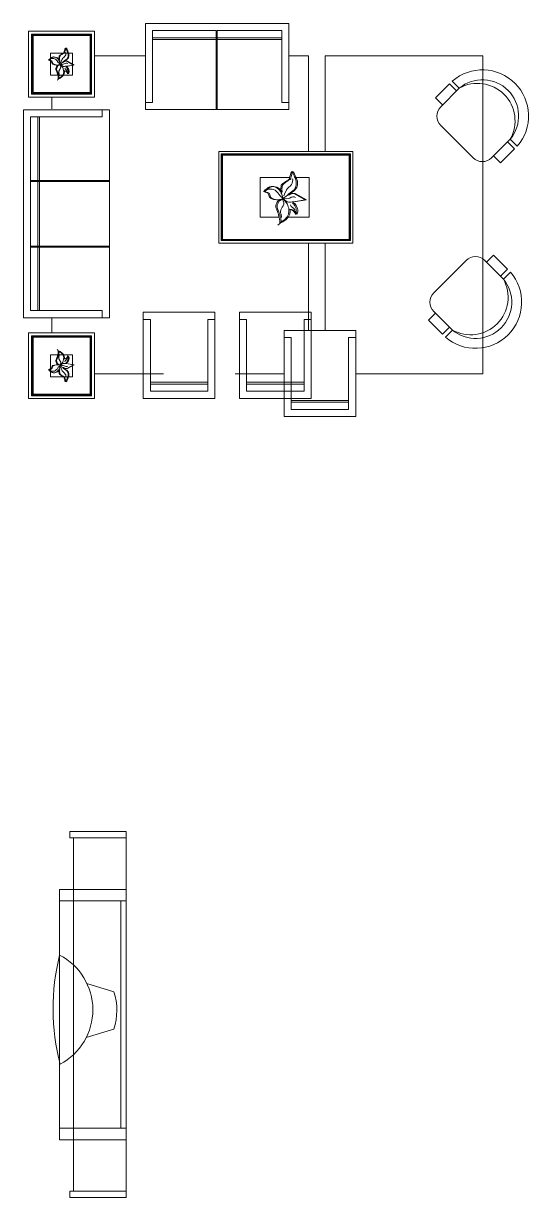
# Model space of a CAD drawing. Header units: millimetres. Extents: x 183967 to 694302, y -13937 to 57963.
# Drawn here: x 366795 to 370731, y 11529 to 20672 of the extents above; entities that cross this region are included whole.
import ezdxf

# ---------------------------------------------------------------- set-up
doc = ezdxf.new("R2010")
doc.units = ezdxf.units.MM
doc.header["$MEASUREMENT"] = 0
doc.linetypes.add('DASHED2', pattern=[0.375, 0.25, -0.125])
doc.layers.add('FURNITURE', color=253, linetype='Continuous', lineweight=5)

# ---------------------------------------------------------------- blocks, each defined once
blk = doc.blocks.new('A$C675C4609')
at = {"layer": 'FURNITURE'}
for p, q in [((-0.44, 0), (0, 0)), ((-0.44, -0.05), (-0.44, 0)), ((0, -2.85), (0, 0)), ((-0.44, -0.05), (0, -0.05)), ((-0.41, -0.45), (-0.41, -0.05)), ((-0.5196, -0.45), (0, -0.45)), ((-0.5196, -0.54), (-0.5196, -0.45)), ((-0.5196, -0.54), (0, -0.54)), ((-0.0416, -2.31), (-0.0416, -0.54)), ((-0.3066, -1.1824), (-0.096, -1.2474)), ((-0.0963, -1.5379), (-0.3118, -1.6048)), ((-0.5196, -2.31), (0, -2.31)), ((-0.5196, -2.4), (-0.5196, -2.31)), ((-0.5196, -2.4), (0, -2.4)), ((-0.41, -2.8), (-0.41, -2.4)), ((-0.44, -2.8), (0, -2.8)), ((-0.44, -2.85), (-0.44, -2.8)), ((-0.44, -2.85), (0, -2.85))]:
    blk.add_line(p, q, dxfattribs=at)
at = {"layer": 'FURNITURE', "linetype": 'DASHED2', "ltscale": 300}
for p, q in [((-0.41, -0.45), (-0.41, -2.4)), ((-0.5196, -2.31), (-0.5196, -0.54))]:
    blk.add_line(p, q, dxfattribs=at)
at = {"layer": 'FURNITURE'}
for centre, radius, start, end in [((1.1558, -1.3813), 1.7262, 165.95757, 194.4647), ((-0.7401, -1.3882), 0.4799, 297.88618, 62.53609), ((-0.5427, -1.3922), 0.4696, 341.92474, 17.96227)]:
    blk.add_arc(centre, radius, start, end, dxfattribs=at)
blk = doc.blocks.new('guest sofa 01')
at = {"layer": 'FURNITURE', "color": 251, "true_color": 0x636466}
for p, q in [((366795.3, 18380.2), (366795.3, 20000.3)), ((367465.7, 20000.3), (366795.3, 20000.3)), ((367409.9, 19944.5), (366851.2, 19944.5)), ((366851.2, 19944.5), (366851.2, 19449.2)), ((366907.1, 19944.5), (366907.1, 19449.2)), ((366920.6, 19944.5), (366920.6, 19449.2)), ((367409.9, 19944.5), (367409.9, 20000.3)), ((367465.7, 19449.2), (367465.7, 20000.3)), ((367465.7, 19449.2), (366851.2, 19449.2)), ((366851.2, 19441.7), (366851.2, 19449.2)), ((367465.7, 19441.7), (366851.2, 19441.7)), ((366851.2, 18938.9), (366851.2, 19441.7)), ((366907.1, 18938.9), (366907.1, 19441.7)), ((366920.6, 18938.9), (366920.6, 19441.7)), ((367465.7, 19441.7), (367465.7, 19449.2)), ((367465.7, 18938.9), (367465.7, 19441.7)), ((367465.7, 18938.9), (366851.2, 18938.9)), ((366851.2, 18931.3), (366851.2, 18938.9)), ((366851.2, 18436.1), (366851.2, 18931.3)), ((367465.7, 18931.3), (366851.2, 18931.3)), ((366907.1, 18436.1), (366907.1, 18931.3)), ((366920.6, 18436.1), (366920.6, 18931.3)), ((367465.7, 18931.3), (367465.7, 18938.9)), ((367465.7, 18931.3), (367465.7, 18380.2)), ((366999.7, 18380.2), (366795.3, 18380.2)), ((367409.9, 18436.1), (366851.2, 18436.1)), ((367465.7, 18380.2), (366999.8, 18380.2)), ((367409.9, 18436.1), (367409.9, 18380.2)), ((367728.9, 17752.6), (367728.9, 18423)), ((367728.9, 18423), (368287.5, 18423)), ((368287.5, 18423), (368287.5, 17752.6)), ((368478.9, 17752.6), (368478.9, 18423)), ((368478.9, 18423), (369037.5, 18423)), ((369037.5, 18423), (369037.5, 17752.6)), ((367728.9, 18367.2), (367784.7, 18367.2)), ((367784.7, 17808.5), (367784.7, 18367.2)), ((368231.7, 18367.2), (368231.7, 17808.5)), ((368231.7, 18367.2), (368287.5, 18367.2)), ((368478.9, 18367.2), (368534.7, 18367.2)), ((368534.7, 17808.5), (368534.7, 18367.2)), ((368981.7, 18367.2), (368981.7, 17808.5)), ((368981.7, 18367.2), (369037.5, 18367.2)), ((368231.7, 17877.9), (367784.7, 17877.9)), ((368231.7, 17864.4), (367784.7, 17864.4)), ((368981.7, 17877.9), (368534.7, 17877.9)), ((368981.7, 17864.4), (368534.7, 17864.4)), ((368287.5, 17752.6), (367728.9, 17752.6)), ((368231.7, 17808.5), (367784.7, 17808.5)), ((369037.5, 17752.6), (368478.9, 17752.6)), ((368981.7, 17808.5), (368534.7, 17808.5))]:
    blk.add_line(p, q, dxfattribs=at)

msp = doc.modelspace()

# ---------------------------------------------------------------- linework, layer by layer
at = {"layer": 'FURNITURE', "color": 251, "true_color": 0x636466}
for p, q in [((367746.3, 20001.7), (367746.3, 20672.1)), ((367746.3, 20672.1), (368863.6, 20672.1)), ((368863.6, 20672.1), (368863.6, 20001.7)), ((367802.1, 20057.6), (367802.1, 20616.3)), ((367802.1, 20616.3), (368297.4, 20616.3)), ((368297.4, 20001.7), (368297.4, 20616.3)), ((368304.9, 20001.7), (368304.9, 20616.3)), ((368304.9, 20616.3), (368807.7, 20616.3)), ((368807.7, 20616.3), (368807.7, 20057.6)), ((367121.5, 20480.9), (367118.2, 20473.1)), ((367802.1, 20560.4), (368297.4, 20560.4)), ((367802.1, 20546.9), (368297.4, 20546.9)), ((368304.9, 20560.4), (368807.7, 20560.4)), ((368304.9, 20546.9), (368807.7, 20546.9)), ((366997.6, 20395), (366992, 20388.3)), ((367005.4, 20400.6), (366997.6, 20395)), ((367011, 20398.4), (367004.3, 20393.9)), ((367004.3, 20393.9), (367004.3, 20392.8)), ((367012.1, 20406.2), (367005.4, 20400.6)), ((367031.1, 20398.4), (367011, 20398.4)), ((367018.8, 20409.5), (367012.1, 20406.2)), ((367026.6, 20411.7), (367018.8, 20409.5)), ((367033.3, 20410.6), (367026.6, 20411.7)), ((367037.8, 20397.2), (367031.1, 20398.4)), ((367041.2, 20409.5), (367033.3, 20410.6)), ((367044.5, 20393.9), (367037.8, 20397.2)), ((367047.9, 20407.3), (367041.2, 20409.5)), ((367051.2, 20388.3), (367044.5, 20393.9)), ((367054.6, 20403.9), (367047.9, 20407.3)), ((367061.3, 20398.4), (367054.6, 20403.9)), ((367072.4, 20385), (367061.3, 20398.4)), ((367071.3, 20402.8), (367070.2, 20396.1)), ((367070.2, 20396.1), (367071.3, 20389.4)), ((367072.4, 20410.6), (367071.3, 20402.8)), ((367071.3, 20389.4), (367072.4, 20381.6)), ((367073.5, 20417.3), (367072.4, 20410.6)), ((367079.1, 20424), (367073.5, 20417.3)), ((367099.2, 20437.4), (367079.1, 20424)), ((367088, 20374.9), (367098.1, 20395)), ((367098.1, 20395), (367102.6, 20401.7)), ((367105.9, 20440.7), (367099.2, 20437.4)), ((367102.6, 20401.7), (367109.2, 20408.4)), ((367112.6, 20446.3), (367105.9, 20440.7)), ((367108.1, 20377.2), (367128.2, 20390.5)), ((367109.2, 20408.4), (367115.9, 20414)), ((367117.1, 20466.4), (367112.6, 20453)), ((367112.6, 20453), (367112.6, 20446.3)), ((367115.9, 20414), (367121.5, 20420.7)), ((367118.2, 20473.1), (367117.1, 20466.4)), ((367127.1, 20475.3), (367121.5, 20479.8)), ((367121.5, 20420.7), (367124.9, 20427.4)), ((367124.9, 20427.4), (367126, 20434)), ((367127.1, 20441.9), (367126, 20446.3)), ((367126, 20434), (367127.1, 20441.9)), ((367133.8, 20461.9), (367127.1, 20475.3)), ((367128.2, 20390.5), (367134.9, 20397.2)), ((367136, 20455.2), (367133.8, 20461.9)), ((367134.9, 20397.2), (367140.5, 20405)), ((367139.4, 20448.5), (367136, 20455.2)), ((367143.8, 20435.2), (367139.4, 20448.5)), ((367140.5, 20405), (367143.8, 20418.4)), ((367143.8, 20418.4), (367143.8, 20435.2)), ((366992, 20388.3), (366990.9, 20387.2)), ((366990.9, 20387.2), (366997.6, 20383.8)), ((366997.6, 20383.8), (367004.3, 20382.7)), ((367004.3, 20382.7), (367011, 20380.5)), ((367011, 20380.5), (367014.4, 20373.8)), ((367014.4, 20373.8), (367018.8, 20360.4)), ((367018.8, 20360.4), (367025.5, 20354.8)), ((367025.5, 20354.8), (367037.1, 20350.7)), ((367037.1, 20350.7), (367052.3, 20348.2)), ((367050.1, 20328.1), (367047.9, 20321.4)), ((367047.9, 20321.4), (367047.9, 20314.7)), ((367047.9, 20314.7), (367052.3, 20301.3)), ((367053.4, 20334.8), (367050.1, 20328.1)), ((367057.9, 20381.6), (367051.2, 20388.3)), ((367052.3, 20348.2), (367065.7, 20350.4)), ((367052.3, 20301.3), (367055.7, 20294.6)), ((367057.9, 20342.6), (367053.4, 20334.8)), ((367066.8, 20368.2), (367057.9, 20381.6)), ((367064.6, 20347), (367057.9, 20342.6)), ((367071.3, 20350.4), (367064.6, 20347)), ((367065.7, 20350.4), (367072.4, 20350.4)), ((367073.5, 20362.7), (367066.8, 20368.2)), ((367071.3, 20301.3), (367070.2, 20294.6)), ((367078, 20314.7), (367071.3, 20301.3)), ((367079.1, 20364.9), (367072.4, 20385)), ((367072.4, 20381.6), (367073.5, 20377.2)), ((367072.4, 20350.4), (367080.2, 20354.8)), ((367080.2, 20356), (367073.5, 20362.7)), ((367082.5, 20321.4), (367078, 20314.7)), ((367081.3, 20357.1), (367079.1, 20364.9)), ((367080.2, 20354.8), (367083.6, 20357.1)), ((367080.2, 20354.8), (367081.3, 20348.2)), ((367081.3, 20348.2), (367085.8, 20334.8)), ((367084.7, 20358.2), (367082.5, 20357.1)), ((367082.5, 20357.1), (367085.8, 20350.4)), ((367082.5, 20356), (367088, 20349.3)), ((367085.8, 20328.1), (367082.5, 20321.4)), ((367111.5, 20376), (367084.7, 20358.2)), ((367084.7, 20367.1), (367088, 20374.9)), ((367085.8, 20356), (367099.2, 20353.7)), ((367085.8, 20350.4), (367097, 20337)), ((367085.8, 20334.8), (367085.8, 20328.1)), ((367088, 20349.3), (367094.7, 20343.7)), ((367094.7, 20343.7), (367101.4, 20339.2)), ((367097, 20337), (367102.6, 20329.2)), ((367099.2, 20353.7), (367105.9, 20354.8)), ((367101.4, 20339.2), (367108.1, 20338.1)), ((367102.6, 20370.5), (367108.1, 20377.2)), ((367102.6, 20329.2), (367104.8, 20322.5)), ((367104.8, 20322.5), (367105.9, 20315.8)), ((367105.9, 20354.8), (367113.7, 20357.1)), ((367105.9, 20315.8), (367108.1, 20309.1)), ((367108.1, 20338.1), (367115.9, 20338.1)), ((367108.1, 20309.1), (367108.1, 20302.4)), ((367108.1, 20302.4), (367109.2, 20295.7)), ((367118.2, 20378.3), (367111.5, 20376)), ((367112.6, 20303.5), (367111.5, 20303.5)), ((367119.3, 20302.4), (367112.6, 20303.5)), ((367113.7, 20357.1), (367120.4, 20360.4)), ((367115.9, 20338.1), (367123.8, 20339.2)), ((367117.1, 20324.7), (367119.3, 20318)), ((367132.7, 20378.3), (367118.2, 20378.3)), ((367119.3, 20318), (367126, 20313.6)), ((367126, 20300.2), (367119.3, 20302.4)), ((367120.4, 20360.4), (367127.1, 20362.7)), ((367123.8, 20339.2), (367130.5, 20339.2)), ((367126, 20333.7), (367132.7, 20329.2)), ((367126, 20313.6), (367132.7, 20308)), ((367132.7, 20293.5), (367126, 20300.2)), ((367127.1, 20362.7), (367133.8, 20362.7)), ((367130.5, 20339.2), (367185.1, 20348.3)), ((367185.1, 20348.3), (367132.7, 20378.3)), ((367132.7, 20329.2), (367137.2, 20321.4)), ((367132.7, 20308), (367137.2, 20302.4)), ((367133.8, 20362.7), (367140.5, 20359.3)), ((367137.2, 20321.4), (367140.5, 20314.7)), ((367140.5, 20314.7), (367142.7, 20308)), ((367142.7, 20308), (367143.8, 20301.3)), ((367143.8, 20301.3), (367143.8, 20293.5)), ((367055.7, 20294.6), (367056.8, 20287.9)), ((367056.8, 20287.9), (367060.1, 20281.2)), ((367063.5, 20234.4), (367057.9, 20229.9)), ((367060.1, 20281.2), (367062.4, 20267.8)), ((367062.4, 20267.8), (367064.6, 20261.1)), ((367066.8, 20241.1), (367063.5, 20234.4)), ((367064.6, 20261.1), (367066.8, 20247.8)), ((367066.8, 20238.8), (367065.7, 20237.7)), ((367066.8, 20247.8), (367066.8, 20241.1)), ((367073.5, 20244.4), (367066.8, 20238.8)), ((367070.2, 20294.6), (367070.2, 20287.9)), ((367070.2, 20287.9), (367072.4, 20281.2)), ((367072.4, 20281.2), (367074.6, 20267.8)), ((367074.6, 20245.5), (367073.5, 20244.4)), ((367074.6, 20267.8), (367074.6, 20265.6)), ((367081.3, 20251.1), (367074.6, 20245.5)), ((367088, 20255.6), (367081.3, 20251.1)), ((367101.4, 20269), (367088, 20255.6)), ((367103.7, 20275.6), (367101.4, 20269)), ((367107, 20282.3), (367103.7, 20275.6)), ((367109.2, 20295.7), (367107, 20282.3)), ((367138.3, 20286.8), (367132.7, 20293.5)), ((367139.4, 20280.1), (367138.3, 20286.8)), ((367142.7, 20286.8), (367139.4, 20280.1)), ((367143.8, 20293.5), (367142.7, 20286.8)), ((370191.7, 20168.6), (370137.1, 20223.2)), ((367802.1, 20057.6), (367746.3, 20057.6)), ((368863.6, 20057.6), (368807.7, 20057.6)), ((368304.9, 20001.7), (367746.3, 20001.7)), ((368481.4, 20001.7), (368297.4, 20001.7)), ((368863.6, 20001.7), (368481.4, 20001.7)), ((370643.6, 19716.6), (370589.1, 19771.2)), ((368877.1, 19494.9), (368869.6, 19472.6)), ((368878.9, 19506), (368877.1, 19494.9)), ((368884.5, 19519), (368878.9, 19506)), ((368893.8, 19509.7), (368884.5, 19517.2)), ((368905, 19487.4), (368893.8, 19509.7)), ((368908.7, 19476.3), (368905, 19487.4)), ((368914.3, 19465.1), (368908.7, 19476.3)), ((368691, 19385.2), (368678, 19375.9)), ((368702.2, 19394.5), (368691, 19385.2)), ((368713.3, 19400.1), (368702.2, 19394.5)), ((368726.4, 19403.8), (368713.3, 19400.1)), ((368737.5, 19401.9), (368726.4, 19403.8)), ((368750.6, 19400.1), (368737.5, 19401.9)), ((368761.7, 19396.3), (368750.6, 19400.1)), ((368772.9, 19390.8), (368761.7, 19396.3)), ((368784, 19381.5), (368772.9, 19390.8)), ((368800.8, 19388.9), (368798.9, 19377.7)), ((368802.6, 19401.9), (368800.8, 19388.9)), ((368804.5, 19413.1), (368802.6, 19401.9)), ((368813.8, 19424.2), (368804.5, 19413.1)), ((368847.3, 19446.5), (368813.8, 19424.2)), ((368845.4, 19375.9), (368852.9, 19387)), ((368858.5, 19452.1), (368847.3, 19446.5)), ((368852.9, 19387), (368864, 19398.2)), ((368869.6, 19461.4), (368858.5, 19452.1)), ((368864, 19398.2), (368875.2, 19407.5)), ((368869.6, 19472.6), (368869.6, 19461.4)), ((368875.2, 19407.5), (368884.5, 19418.6)), ((368884.5, 19418.6), (368890.1, 19429.8)), ((368890.1, 19429.8), (368891.9, 19441)), ((368893.8, 19454), (368891.9, 19461.4)), ((368891.9, 19441), (368893.8, 19454)), ((368906.8, 19379.6), (368916.1, 19392.6)), ((368921.7, 19442.8), (368914.3, 19465.1)), ((368916.1, 19392.6), (368921.7, 19414.9)), ((368921.7, 19414.9), (368921.7, 19442.8)), ((368668.7, 19364.7), (368666.8, 19362.9)), ((368666.8, 19362.9), (368678, 19357.3)), ((368678, 19375.9), (368668.7, 19364.7)), ((368678, 19357.3), (368689.2, 19355.4)), ((368700.3, 19381.5), (368689.2, 19374)), ((368689.2, 19374), (368689.2, 19372.2)), ((368689.2, 19355.4), (368700.3, 19351.7)), ((368733.8, 19381.5), (368700.3, 19381.5)), ((368700.3, 19351.7), (368705.9, 19340.6)), ((368705.9, 19340.6), (368713.3, 19318.3)), ((368713.3, 19318.3), (368724.5, 19309)), ((368724.5, 19309), (368743.8, 19302)), ((368745, 19379.6), (368733.8, 19381.5)), ((368743.8, 19302), (368769.2, 19297.8)), ((368756.1, 19374), (368745, 19379.6)), ((368767.3, 19364.7), (368756.1, 19374)), ((368778.5, 19353.6), (368767.3, 19364.7)), ((368769.2, 19297.8), (368791.5, 19301.5)), ((368793.3, 19331.3), (368778.5, 19353.6)), ((368789.6, 19295.9), (368778.5, 19288.5)), ((368802.6, 19359.2), (368784, 19381.5)), ((368800.8, 19301.5), (368789.6, 19295.9)), ((368791.5, 19301.5), (368802.6, 19301.5)), ((368804.5, 19322), (368793.3, 19331.3)), ((368798.9, 19377.7), (368800.8, 19366.6)), ((368800.8, 19366.6), (368802.6, 19353.6)), ((368813.8, 19325.7), (368802.6, 19359.2)), ((368802.6, 19353.6), (368804.5, 19346.1)), ((368802.6, 19301.5), (368815.7, 19309)), ((368815.7, 19310.8), (368804.5, 19322)), ((368817.5, 19312.7), (368813.8, 19325.7)), ((368815.7, 19309), (368821.2, 19312.7)), ((368815.7, 19309), (368817.5, 19297.8)), ((368817.5, 19297.8), (368825, 19275.5)), ((368823.1, 19314.5), (368819.4, 19312.7)), ((368819.4, 19312.7), (368825, 19301.5)), ((368819.4, 19310.8), (368828.7, 19299.7)), ((368867.8, 19344.3), (368823.1, 19314.5)), ((368823.1, 19329.4), (368828.7, 19342.4)), ((368825, 19310.8), (368847.3, 19307.1)), ((368825, 19301.5), (368843.6, 19279.2)), ((368828.7, 19342.4), (368845.4, 19375.9)), ((368828.7, 19299.7), (368839.8, 19290.4)), ((368847.3, 19307.1), (368858.5, 19309)), ((368852.9, 19335), (368862.2, 19346.1)), ((368858.5, 19309), (368871.5, 19312.7)), ((368862.2, 19346.1), (368895.7, 19368.5)), ((368878.9, 19348), (368867.8, 19344.3)), ((368871.5, 19312.7), (368882.6, 19318.3)), ((368903.1, 19348), (368878.9, 19348)), ((368882.6, 19318.3), (368893.8, 19322)), ((368893.8, 19322), (368905, 19322)), ((368895.7, 19368.5), (368906.8, 19379.6)), ((368899.4, 19282.9), (368990.5, 19298.1)), ((368990.5, 19298.1), (368903.1, 19348)), ((368905, 19322), (368916.1, 19316.4)), ((368765.4, 19264.3), (368761.7, 19253.2)), ((368761.7, 19253.2), (368761.7, 19242)), ((368761.7, 19242), (368769.2, 19219.7)), ((368771, 19275.5), (368765.4, 19264.3)), ((368769.2, 19219.7), (368774.7, 19208.6)), ((368778.5, 19288.5), (368771, 19275.5)), ((368774.7, 19208.6), (368776.6, 19197.4)), ((368800.8, 19219.7), (368798.9, 19208.6)), ((368798.9, 19208.6), (368798.9, 19197.4)), ((368811.9, 19242), (368800.8, 19219.7)), ((368819.4, 19253.2), (368811.9, 19242)), ((368825, 19264.3), (368819.4, 19253.2)), ((368825, 19275.5), (368825, 19264.3)), ((368839.8, 19290.4), (368851, 19282.9)), ((368843.6, 19279.2), (368852.9, 19266.2)), ((368851, 19282.9), (368862.2, 19281.1)), ((368852.9, 19266.2), (368856.6, 19255)), ((368856.6, 19255), (368858.5, 19243.9)), ((368858.5, 19243.9), (368862.2, 19232.7)), ((368864, 19210.4), (368860.3, 19188.1)), ((368862.2, 19281.1), (368875.2, 19281.1)), ((368862.2, 19232.7), (368862.2, 19221.6)), ((368862.2, 19221.6), (368864, 19210.4)), ((368869.6, 19223.4), (368867.8, 19223.4)), ((368880.8, 19221.6), (368869.6, 19223.4)), ((368875.2, 19281.1), (368888.2, 19282.9)), ((368877.1, 19258.8), (368880.8, 19247.6)), ((368880.8, 19247.6), (368891.9, 19240.2)), ((368891.9, 19217.9), (368880.8, 19221.6)), ((368888.2, 19282.9), (368899.4, 19282.9)), ((368891.9, 19273.6), (368903.1, 19266.2)), ((368891.9, 19240.2), (368903.1, 19230.9)), ((368903.1, 19206.7), (368891.9, 19217.9)), ((368903.1, 19266.2), (368910.5, 19253.2)), ((368903.1, 19230.9), (368910.5, 19221.6)), ((368912.4, 19195.6), (368903.1, 19206.7)), ((368910.5, 19253.2), (368916.1, 19242)), ((368916.1, 19242), (368919.8, 19230.9)), ((368919.8, 19230.9), (368921.7, 19219.7)), ((368921.7, 19206.7), (368919.8, 19195.6)), ((368921.7, 19219.7), (368921.7, 19206.7)), ((368776.6, 19197.4), (368782.2, 19186.3)), ((368782.2, 19186.3), (368785.9, 19163.9)), ((368785.9, 19163.9), (368789.6, 19152.8)), ((368793.3, 19119.3), (368787.8, 19108.2)), ((368789.6, 19152.8), (368793.3, 19130.5)), ((368793.3, 19115.6), (368791.5, 19113.8)), ((368793.3, 19130.5), (368793.3, 19119.3)), ((368804.5, 19124.9), (368793.3, 19115.6)), ((368798.9, 19197.4), (368802.6, 19186.3)), ((368802.6, 19186.3), (368806.4, 19163.9)), ((368806.4, 19126.8), (368804.5, 19124.9)), ((368806.4, 19163.9), (368806.4, 19160.2)), ((368817.5, 19136.1), (368806.4, 19126.8)), ((368828.7, 19143.5), (368817.5, 19136.1)), ((368851, 19165.8), (368828.7, 19143.5)), ((368854.7, 19177), (368851, 19165.8)), ((368860.3, 19188.1), (368854.7, 19177)), ((368914.3, 19184.4), (368912.4, 19195.6)), ((368919.8, 19195.6), (368914.3, 19184.4)), ((368787.8, 19108.2), (368778.5, 19100.7)), ((370590, 18736.4), (370535.4, 18681.8)), ((368826, 17610.9), (368826, 18281.3)), ((368826, 18281.3), (369384.6, 18281.3)), ((368826, 18225.5), (368881.9, 18225.5)), ((368881.9, 17666.8), (368881.9, 18225.5)), ((369328.8, 18225.5), (369328.8, 17666.8)), ((369328.8, 18225.5), (369384.6, 18225.5)), ((369384.6, 18281.3), (369384.6, 17610.9)), ((370138, 18284.5), (370083.4, 18229.9)), ((367063.5, 18128.6), (367057.9, 18133)), ((367066.8, 18121.9), (367063.5, 18128.6)), ((367064.6, 18101.8), (367066.8, 18115.2)), ((367066.8, 18124.1), (367065.7, 18125.2)), ((367073.5, 18118.5), (367066.8, 18124.1)), ((367066.8, 18115.2), (367066.8, 18121.9)), ((367074.6, 18117.4), (367073.5, 18118.5)), ((367081.3, 18111.8), (367074.6, 18117.4)), ((367088, 18107.4), (367081.3, 18111.8)), ((367101.4, 18094), (367088, 18107.4)), ((367025.5, 18008.1), (367037.1, 18012.2)), ((367037.1, 18012.2), (367052.3, 18014.8)), ((367047.9, 18048.2), (367052.3, 18061.6)), ((367047.9, 18041.6), (367047.9, 18048.2)), ((367050.1, 18034.9), (367047.9, 18041.6)), ((367053.4, 18028.2), (367050.1, 18034.9)), ((367052.3, 18061.6), (367055.7, 18068.3)), ((367052.3, 18014.8), (367065.7, 18012.6)), ((367057.9, 18020.4), (367053.4, 18028.2)), ((367055.7, 18068.3), (367056.8, 18075)), ((367056.8, 18075), (367060.1, 18081.7)), ((367064.6, 18015.9), (367057.9, 18020.4)), ((367060.1, 18081.7), (367062.4, 18095.1)), ((367062.4, 18095.1), (367064.6, 18101.8)), ((367071.3, 18012.6), (367064.6, 18015.9)), ((367065.7, 18012.6), (367072.4, 18012.6)), ((367070.2, 18075), (367072.4, 18081.7)), ((367070.2, 18068.3), (367070.2, 18075)), ((367071.3, 18061.6), (367070.2, 18068.3)), ((367078, 18048.2), (367071.3, 18061.6)), ((367072.4, 18081.7), (367074.6, 18095.1)), ((367072.4, 18012.6), (367080.2, 18008.1)), ((367074.6, 18095.1), (367074.6, 18097.3)), ((367082.5, 18041.6), (367078, 18048.2)), ((367080.2, 18008.1), (367081.3, 18014.8)), ((367081.3, 18014.8), (367085.8, 18028.2)), ((367085.8, 18034.9), (367082.5, 18041.6)), ((367082.5, 18007), (367088, 18013.7)), ((367082.5, 18005.9), (367085.8, 18012.6)), ((367085.8, 18028.2), (367085.8, 18034.9)), ((367085.8, 18012.6), (367097, 18025.9)), ((367088, 18013.7), (367094.7, 18019.2)), ((367094.7, 18019.2), (367101.4, 18023.7)), ((367097, 18025.9), (367102.6, 18033.7)), ((367103.7, 18087.3), (367101.4, 18094)), ((367101.4, 18023.7), (367108.1, 18024.8)), ((367102.6, 18033.7), (367104.8, 18040.4)), ((367107, 18080.6), (367103.7, 18087.3)), ((367104.8, 18040.4), (367105.9, 18047.1)), ((367105.9, 18047.1), (367108.1, 18053.8)), ((367109.2, 18067.2), (367107, 18080.6)), ((367108.1, 18060.5), (367109.2, 18067.2)), ((367108.1, 18053.8), (367108.1, 18060.5)), ((367108.1, 18024.8), (367115.9, 18024.8)), ((367112.6, 18059.4), (367111.5, 18059.4)), ((367119.3, 18060.5), (367112.6, 18059.4)), ((367115.9, 18024.8), (367123.8, 18023.7)), ((367117.1, 18038.2), (367119.3, 18044.9)), ((367126, 18062.7), (367119.3, 18060.5)), ((367119.3, 18044.9), (367126, 18049.4)), ((367123.8, 18023.7), (367130.5, 18023.7)), ((367132.7, 18069.4), (367126, 18062.7)), ((367126, 18049.4), (367132.7, 18054.9)), ((367126, 18029.3), (367132.7, 18033.7)), ((367130.5, 18023.7), (367185.1, 18014.6)), ((367138.3, 18076.1), (367132.7, 18069.4)), ((367132.7, 18054.9), (367137.2, 18060.5)), ((367132.7, 18033.7), (367137.2, 18041.6)), ((367185.1, 18014.6), (367132.7, 17984.7)), ((367137.2, 18041.6), (367140.5, 18048.2)), ((367139.4, 18082.8), (367138.3, 18076.1)), ((367142.7, 18076.1), (367139.4, 18082.8)), ((367140.5, 18048.2), (367142.7, 18054.9)), ((367143.8, 18069.4), (367142.7, 18076.1)), ((367142.7, 18054.9), (367143.8, 18061.6)), ((367143.8, 18061.6), (367143.8, 18069.4)), ((366990.9, 17975.7), (366997.6, 17979.1)), ((366992, 17974.6), (366990.9, 17975.7)), ((366997.6, 17967.9), (366992, 17974.6)), ((366997.6, 17979.1), (367004.3, 17980.2)), ((367005.4, 17962.4), (366997.6, 17967.9)), ((367004.3, 17980.2), (367011, 17982.4)), ((367004.3, 17969), (367004.3, 17970.2)), ((367011, 17964.6), (367004.3, 17969)), ((367012.1, 17956.8), (367005.4, 17962.4)), ((367011, 17982.4), (367014.4, 17989.1)), ((367031.1, 17964.6), (367011, 17964.6)), ((367018.8, 17953.4), (367012.1, 17956.8)), ((367014.4, 17989.1), (367018.8, 18002.5)), ((367018.8, 18002.5), (367025.5, 18008.1)), ((367026.6, 17951.2), (367018.8, 17953.4)), ((367033.3, 17952.3), (367026.6, 17951.2)), ((367037.8, 17965.7), (367031.1, 17964.6)), ((367041.2, 17953.4), (367033.3, 17952.3)), ((367044.5, 17969), (367037.8, 17965.7)), ((367047.9, 17955.7), (367041.2, 17953.4)), ((367051.2, 17974.6), (367044.5, 17969)), ((367054.6, 17959), (367047.9, 17955.7)), ((367057.9, 17981.3), (367051.2, 17974.6)), ((367061.3, 17964.6), (367054.6, 17959)), ((367066.8, 17994.7), (367057.9, 17981.3)), ((367072.4, 17978), (367061.3, 17964.6)), ((367073.5, 18000.3), (367066.8, 17994.7)), ((367070.2, 17966.8), (367071.3, 17973.5)), ((367071.3, 17960.1), (367070.2, 17966.8)), ((367071.3, 17973.5), (367072.4, 17981.3)), ((367072.4, 17952.3), (367071.3, 17960.1)), ((367079.1, 17998.1), (367072.4, 17978)), ((367072.4, 17981.3), (367073.5, 17985.8)), ((367073.5, 17945.6), (367072.4, 17952.3)), ((367080.2, 18007), (367073.5, 18000.3)), ((367079.1, 17938.9), (367073.5, 17945.6)), ((367081.3, 18005.9), (367079.1, 17998.1)), ((367099.2, 17925.5), (367079.1, 17938.9)), ((367080.2, 18008.1), (367083.6, 18005.9)), ((367084.7, 18004.7), (367082.5, 18005.9)), ((367111.5, 17986.9), (367084.7, 18004.7)), ((367084.7, 17995.8), (367088, 17988)), ((367085.8, 18007), (367099.2, 18009.2)), ((367088, 17988), (367098.1, 17967.9)), ((367098.1, 17967.9), (367102.6, 17961.2)), ((367099.2, 18009.2), (367105.9, 18008.1)), ((367105.9, 17922.2), (367099.2, 17925.5)), ((367102.6, 17992.5), (367108.1, 17985.8)), ((367102.6, 17961.2), (367109.2, 17954.5)), ((367105.9, 18008.1), (367113.7, 18005.9)), ((367112.6, 17916.6), (367105.9, 17922.2)), ((367108.1, 17985.8), (367128.2, 17972.4)), ((367109.2, 17954.5), (367115.9, 17949)), ((367118.2, 17984.7), (367111.5, 17986.9)), ((367113.7, 18005.9), (367120.4, 18002.5)), ((367115.9, 17949), (367121.5, 17942.3)), ((367132.7, 17984.7), (367118.2, 17984.7)), ((367120.4, 18002.5), (367127.1, 18000.3)), ((367121.5, 17942.3), (367124.9, 17935.6)), ((367124.9, 17935.6), (367126, 17928.9)), ((367126, 17928.9), (367127.1, 17921.1)), ((367127.1, 17921.1), (367126, 17916.6)), ((367127.1, 18000.3), (367133.8, 18000.3)), ((367128.2, 17972.4), (367134.9, 17965.7)), ((367133.8, 18000.3), (367140.5, 18003.6)), ((367134.9, 17965.7), (367140.5, 17957.9)), ((367143.8, 17927.8), (367139.4, 17914.4)), ((367140.5, 17957.9), (367143.8, 17944.5)), ((367143.8, 17944.5), (367143.8, 17927.8)), ((367112.6, 17909.9), (367112.6, 17916.6)), ((367117.1, 17896.5), (367112.6, 17909.9)), ((367118.2, 17889.9), (367117.1, 17896.5)), ((367121.5, 17882), (367118.2, 17889.9)), ((367127.1, 17887.6), (367121.5, 17883.2)), ((367133.8, 17901), (367127.1, 17887.6)), ((367136, 17907.7), (367133.8, 17901)), ((367139.4, 17914.4), (367136, 17907.7)), ((369328.8, 17736.2), (368881.9, 17736.2)), ((369328.8, 17722.7), (368881.9, 17722.7)), ((369328.8, 17666.8), (368881.9, 17666.8)), ((369384.6, 17610.9), (368826, 17610.9))]:
    msp.add_line(p, q, dxfattribs=at)
for points in [[(366835.8, 20099.5), (367348.8, 20099.5), (367348.8, 20612.5), (366835.8, 20612.5)], [(366858.6, 20122.3), (367326, 20122.3), (367326, 20589.7), (366858.6, 20589.7)], [(366864.3, 20128), (367320.3, 20128), (367320.3, 20584), (366864.3, 20584)], [(366870, 20133.7), (367314.6, 20133.7), (367314.6, 20578.3), (366870, 20578.3)], [(367006.8, 20270.5), (367177.8, 20270.5), (367177.8, 20441.5), (367006.8, 20441.5)], [(368317.6, 18962.4), (368317.6, 19674.9), (369362.6, 19674.9), (369362.6, 18962.4)], [(368336.6, 18981.4), (368336.6, 19655.9), (369343.6, 19655.9), (369343.6, 18981.4)], [(368341.4, 18986.2), (368341.4, 19651.2), (369338.9, 19651.2), (369338.9, 18986.2)], [(368346.1, 18990.9), (368346.1, 19646.4), (369334.1, 19646.4), (369334.1, 18990.9)], [(366835.8, 18263.5), (367348.8, 18263.5), (367348.8, 17750.5), (366835.8, 17750.5)], [(366858.6, 18240.7), (367326, 18240.7), (367326, 17773.3), (366858.6, 17773.3)], [(366864.3, 18235), (367320.3, 18235), (367320.3, 17779), (366864.3, 17779)], [(366870, 18229.3), (367314.6, 18229.3), (367314.6, 17784.7), (366870, 17784.7)], [(367006.8, 18092.5), (367177.8, 18092.5), (367177.8, 17921.5), (367006.8, 17921.5)]]:
    msp.add_lwpolyline(points, close=True, dxfattribs=at)
for points in [[(367114.5, 20303.7), (367122.3, 20303.1), (367130.4, 20301.1), (367139.2, 20293.7), (367144.3, 20287.7), (367146, 20280.4), (367149.3, 20287.1), (367150.4, 20293.8), (367150.3, 20301.6), (367149.2, 20308.3), (367148, 20311.7), (367145.2, 20318.4), (367143.5, 20321.7), (367139, 20329.5), (367124.9, 20338.8), (367143.3, 20340.7), (367191.4, 20349), (367138.7, 20378.7), (367124.1, 20378.6), (367108.5, 20370.7), (367124.1, 20384.2), (367134.1, 20391), (367146.3, 20405.6), (367149.6, 20419), (367149.5, 20435.8), (367144.9, 20449.2), (367140.4, 20459.2), (367135.8, 20469.3), (367132.5, 20476), (367125.4, 20481.6), (367123.5, 20473.7), (367123, 20470.3), (367122.4, 20467), (367118, 20453.5), (367118, 20453.5), (367118.1, 20446.8), (367114.7, 20444), (367104.7, 20437.8), (367094.7, 20431), (367084.7, 20424.2), (367079.1, 20417.5), (367076.4, 20399.6), (367078.2, 20385.1), (367066.9, 20398.4), (367060.2, 20404), (367053.4, 20407.3), (367038.9, 20410.5), (367032.2, 20411.6), (367017.6, 20405.9), (367007.1, 20397.5), (367003.2, 20394.7), (366996.5, 20386.8), (367010, 20382.4), (367016.7, 20380.2), (367024.6, 20360.1), (367031.4, 20354.6), (367050.6, 20349.3), (367058.3, 20348), (367069.5, 20349.2), (367075.1, 20350.4), (367078.4, 20350.4), (367063.9, 20342.5), (367055.1, 20324.5), (367054, 20314.5), (367056.3, 20307.8), (367062, 20291), (367066.5, 20281), (367068.9, 20267.6), (367071.1, 20260.9), (367073.5, 20247.5), (367075.1, 20243.5), (367081.3, 20245.3), (367094.7, 20255.5), (367108, 20269), (367113.5, 20282.4), (367115.7, 20295.8), (367114.5, 20302.5)], [(367348.8, 20419.2), (367746.3, 20419.2)], [(368863.6, 20419.2), (369016.4, 20419.2), (369016.4, 19674.9)], [(369146.4, 19674.9), (369146.4, 20419.2), (370375.5, 20419.2), (370375.5, 17943.7), (369384.6, 17943.7)], [(370169.9, 20146.8), (370115.3, 20201.4), (370006.5, 20092.6), (370061.1, 20038)], [(367016.4, 20007.5), (367016.4, 20099.5)], [(370567.3, 19749.4), (370621.9, 19694.9), (370513.1, 19586), (370458.5, 19640.6)], [(368872.8, 19223.6), (368885.9, 19222.8), (368899.3, 19219.3), (368913.9, 19207.1), (368922.5, 19197), (368925.2, 19184.8), (368930.8, 19196.1), (368932.6, 19207.2), (368932.5, 19220.3), (368930.6, 19231.5), (368928.7, 19237), (368923.9, 19248.2), (368921.1, 19253.8), (368913.5, 19266.8), (368890.1, 19282.2), (368920.9, 19285.4), (369000.9, 19299.3), (368913, 19348.8), (368888.8, 19348.6), (368862.8, 19335.4), (368888.7, 19357.9), (368905.5, 19369.2), (368925.8, 19393.6), (368931.3, 19416), (368931.1, 19443.9), (368923.5, 19466.2), (368915.9, 19482.9), (368908.4, 19499.7), (368902.7, 19510.8), (368890.9, 19520.2), (368887.8, 19507), (368886.9, 19501.4), (368886, 19495.8), (368878.7, 19473.4), (368878.7, 19473.4), (368878.8, 19462.2), (368873.2, 19457.5), (368856.5, 19447.2), (368839.8, 19435.9), (368823.1, 19424.6), (368813.8, 19413.4), (368809.3, 19383.5), (368812.3, 19359.3), (368793.5, 19381.6), (368782.2, 19390.8), (368771, 19396.3), (368746.7, 19401.8), (368735.5, 19403.6), (368711.4, 19394.1), (368693.7, 19380), (368687.2, 19375.3), (368676.1, 19362.2), (368698.5, 19354.9), (368709.8, 19351.2), (368723, 19317.8), (368734.3, 19308.5), (368766.4, 19299.6), (368779.1, 19297.6), (368797.8, 19299.5), (368807, 19301.5), (368812.6, 19301.5), (368788.5, 19288.3), (368773.7, 19258.4), (368772, 19241.7), (368775.8, 19230.5), (368785.3, 19202.6), (368792.8, 19185.9), (368796.7, 19163.5), (368800.5, 19152.4), (368804.4, 19130), (368807.1, 19123.4), (368817.5, 19126.4), (368839.7, 19143.3), (368862, 19165.8), (368871.1, 19188.2), (368874.7, 19210.6), (368872.8, 19221.8)], [(368869.4, 19471.8), (368640.6, 19471.8), (368640.6, 19163.1), (368786, 19163.1)], [(368847.8, 19163.1), (369020.6, 19163.1), (369020.6, 19471.8), (368910.2, 19471.8)], [(369016.4, 18962.4), (369016.4, 18281.3)], [(369146.4, 18281.3), (369146.4, 18962.4)], [(370513.6, 18703.6), (370568.2, 18758.2), (370459.4, 18867), (370404.8, 18812.4)], [(367016.4, 18263.5), (367016.4, 18380.2)], [(370116.3, 18306.2), (370061.7, 18251.7), (369952.8, 18360.5), (370007.4, 18415.1)], [(367114.5, 18059.3), (367122.3, 18059.8), (367130.4, 18061.9), (367139.2, 18069.2), (367144.3, 18075.2), (367146, 18082.6), (367149.3, 18075.8), (367150.4, 18069.1), (367150.3, 18061.3), (367149.2, 18054.6), (367148, 18051.2), (367145.2, 18044.6), (367143.5, 18041.2), (367139, 18033.4), (367124.9, 18024.2), (367143.3, 18022.2), (367191.4, 18013.9), (367138.7, 17984.2), (367124.1, 17984.3), (367108.5, 17992.2), (367124.1, 17978.7), (367134.1, 17971.9), (367146.3, 17957.3), (367149.6, 17943.9), (367149.5, 17927.1), (367144.9, 17913.7), (367140.4, 17903.7), (367135.8, 17893.7), (367132.5, 17887), (367125.4, 17881.3), (367123.5, 17889.3), (367123, 17892.6), (367122.4, 17896), (367118, 17909.4), (367118, 17909.4), (367118.1, 17916.1), (367114.7, 17919), (367104.7, 17925.2), (367094.7, 17931.9), (367084.7, 17938.7), (367079.1, 17945.5), (367076.4, 17963.4), (367078.2, 17977.9), (367066.9, 17964.5), (367060.2, 17959), (367053.4, 17955.7), (367038.9, 17952.4), (367032.2, 17951.3), (367017.6, 17957), (367007.1, 17965.5), (367003.2, 17968.3), (366996.5, 17976.2), (367010, 17980.5), (367016.7, 17982.7), (367024.6, 18002.8), (367031.4, 18008.4), (367050.6, 18013.7), (367058.3, 18014.9), (367069.5, 18013.8), (367075.1, 18012.6), (367078.4, 18012.5), (367063.9, 18020.5), (367055.1, 18038.4), (367054, 18048.5), (367056.3, 18055.2), (367062, 18071.9), (367066.5, 18081.9), (367068.9, 18095.3), (367071.1, 18102), (367073.5, 18115.4), (367075.1, 18119.4), (367081.3, 18117.6), (367094.7, 18107.5), (367108, 18094), (367113.5, 18080.5), (367115.7, 18067.1), (367114.5, 18060.4)], [(367886, 17943.7), (367348.8, 17943.7)], [(368826, 17943.7), (368444.6, 17943.7)]]:
    msp.add_lwpolyline(points, dxfattribs=at)
for points in [[(370191.7, 20168.6), (370046.6, 20023.5, 0.414214), (370046.6, 19878.4), (370298.9, 19626.1, 0.414214), (370444, 19626.1), (370589.1, 19771.2)], [(370589.1, 19771.2, 0.755929), (370191.7, 20168.6, 0.755929)], [(370138, 18284.5), (369992.9, 18429.6, -0.414214), (369992.9, 18574.7), (370245.2, 18826.9, -0.414214), (370390.3, 18826.9), (370535.4, 18681.8)], [(370535.4, 18681.8, -0.755929), (370138, 18284.5, -0.755929)]]:
    msp.add_lwpolyline(points, format="xyb", dxfattribs=at)
for centre, radius, start, end in [((370372.2, 19951.8), 359.1, 319.09604, 130.90396), ((370372.2, 19951.8), 282.1, 320.21591, 129.78409), ((370318.6, 18501.3), 359.1, 229.09604, 40.90396), ((370318.6, 18501.3), 282.1, 230.21591, 39.78409)]:
    msp.add_arc(centre, radius, start, end, dxfattribs=at)

# ---------------------------------------------------------------- block references
at = {"color": 252, "lineweight": 5, "true_color": 0x939598}
msp.add_blockref('guest sofa 01', (0, 0), dxfattribs=at)
at = {"layer": 'FURNITURE', "xscale": 1000, "yscale": 1000, "zscale": 1000}
msp.add_blockref('A$C675C4609', (367596.2, 14379.2), dxfattribs=at)

doc.saveas('drawing.dxf')
